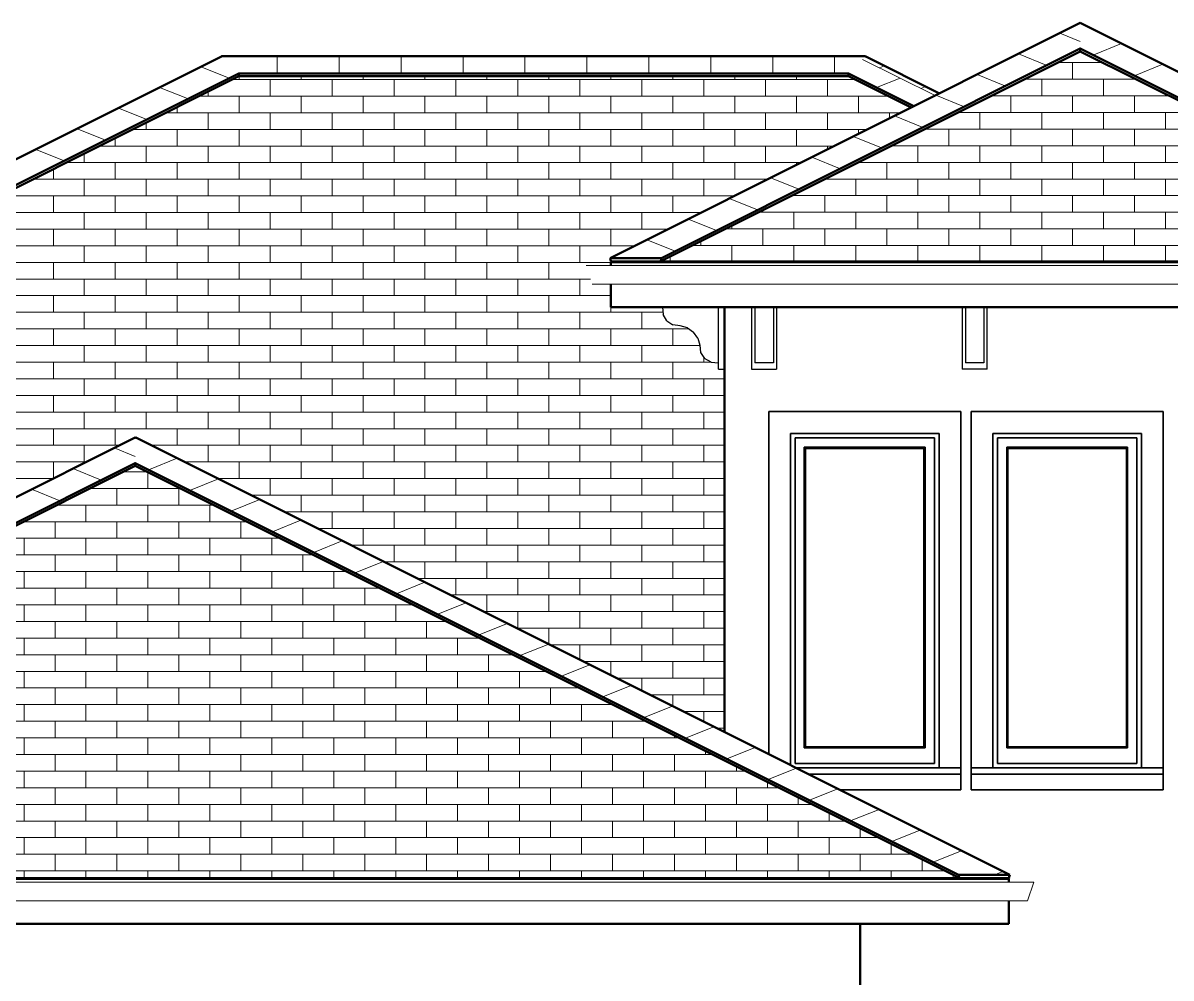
# Model space of a CAD drawing. Header units: inches. Extents: x -382 to 454, y -18 to 290.
# Drawn here: x -74.5 to 110.9, y 136.1 to 290.2 of the extents above; entities that cross this region are included whole.
import ezdxf

# ---------------------------------------------------------------- set-up
doc = ezdxf.new("R2010")
doc.units = ezdxf.units.IN
doc.header["$LTSCALE"] = 96
doc.header["$MEASUREMENT"] = 0
doc.layers.add('CAD_  Default_Lines', color=7, linetype='Continuous', lineweight=18, true_color=0x000000)
doc.layers.add('CAD_  Default_Patterns', color=7, linetype='Continuous', lineweight=18, true_color=0x000000)

msp = doc.modelspace()

# ---------------------------------------------------------------- linework, layer by layer
at = {"layer": 'CAD_  Default_Lines', "color": 18, "linetype": 'Continuous', "lineweight": 50, "true_color": 0x000000, "transparency": 33554687}
for p, q in [((96.24, 290.22), (20.33, 252.26)), ((172.15, 252.26), (96.24, 290.22)), ((96.24, 285.63), (28.5, 251.76)), ((28.6, 252.26), (96.24, 286.08)), ((163.88, 252.26), (96.24, 286.08)), ((96.24, 285.63), (96.24, 286.08)), ((163.98, 251.76), (96.24, 285.63)), ((-42.4, 284.81), (-378.45, 116.79)), ((-42.4, 284.81), (-42.43, 284.85)), ((-42.43, 284.85), (61.51, 284.85)), ((61.51, 284.85), (61.58, 284.81)), ((61.52, 284.75), (61.63, 284.79)), ((61.58, 284.81), (61.58, 284.77)), ((61.59, 284.81), (73.5, 278.85)), ((-39.64, 282.05), (-370.17, 116.79)), ((58.82, 282.05), (-39.64, 282.05)), ((-39.64, 282.05), (-39.64, 281.61)), ((58.82, 281.61), (58.82, 282.05)), ((69.37, 276.78), (58.82, 282.05)), ((-39.64, 281.61), (-370.27, 116.29)), ((58.82, 281.61), (-39.64, 281.61)), ((68.92, 276.56), (58.82, 281.61)), ((28.6, 252.26), (20.33, 252.26)), ((20.33, 252.26), (20.45, 251.76)), ((28.5, 251.76), (28.6, 252.26)), ((20.42, 251.75), (20.39, 251.74)), ((20.44, 251.65), (20.39, 251.74)), ((20.45, 251.74), (20.39, 251.74)), ((172.03, 251.62), (20.45, 251.62)), ((20.45, 251.07), (20.45, 251.62)), ((20.46, 251.74), (172.08, 251.74)), ((20.45, 244.38), (20.45, 248.07)), ((20.45, 244.38), (172.03, 244.38)), ((38.8, 175.78), (38.8, 244.38)), ((-56.33, 223.34), (-197.49, 152.76)), ((-56.4, 223.31), (-56.33, 223.29)), ((-56.27, 223.32), (-56.33, 223.34)), ((-56.33, 223.29), (-56.29, 223.3)), ((84.84, 152.76), (-56.25, 223.31)), ((-56.33, 218.76), (-189.32, 152.26)), ((-189.22, 152.76), (-56.33, 219.21)), ((-56.33, 219.21), (-56.33, 218.76)), ((-56.33, 219.21), (76.56, 152.76)), ((76.66, 152.26), (-56.33, 218.76)), ((38.8, 175.78), (38.8, 180.15)), ((-197.42, 152.24), (84.77, 152.24)), ((84.71, 152.13), (-197.37, 152.13)), ((84.84, 152.76), (76.56, 152.76)), ((76.56, 152.76), (76.66, 152.26)), ((84.84, 152.76), (84.71, 152.26)), ((84.71, 152.26), (84.77, 152.24)), ((84.77, 152.24), (84.71, 152.13)), ((84.71, 151.57), (84.71, 152.13)), ((84.71, 144.88), (84.71, 148.57)), ((84.71, 144.88), (-197.37, 144.88)), ((60.71, 120), (60.71, 144.88))]:
    msp.add_line(p, q, dxfattribs=at)
at = {"layer": 'CAD_  Default_Lines', "color": 18, "linetype": 'Continuous', "lineweight": 18, "true_color": 0x000000, "transparency": 33554687}
for p, q in [((176.03, 251.07), (16.45, 251.07)), ((17.45, 248.07), (175.03, 248.07)), ((88.71, 151.57), (-201.37, 151.57)), ((88.71, 151.57), (87.71, 148.57)), ((-200.37, 148.57), (87.71, 148.57))]:
    msp.add_line(p, q, dxfattribs=at)
at = {"layer": 'CAD_  Default_Lines', "color": 18, "linetype": 'Continuous', "lineweight": 25, "true_color": 0x000000, "transparency": 33554687}
for p, q in [((28.8, 244.38), (28.9, 243.19)), ((29.49, 242.16), (28.9, 243.19)), ((37.8, 234.38), (37.8, 244.38)), ((43.18, 244.38), (43.18, 234.38)), ((43.68, 244.38), (43.68, 235.38)), ((46.68, 244.38), (46.68, 235.38)), ((47.18, 244.38), (47.18, 234.38)), ((77.18, 244.38), (77.18, 234.38)), ((77.68, 244.38), (77.68, 235.38)), ((80.68, 244.38), (80.68, 235.38)), ((81.18, 234.38), (81.18, 244.38)), ((29.49, 242.16), (30.48, 241.51)), ((31.66, 241.36), (30.48, 241.51)), ((32.81, 241.04), (31.66, 241.36)), ((32.81, 241.04), (33.78, 240.35)), ((34.47, 239.38), (33.78, 240.35)), ((34.47, 239.38), (34.79, 238.23)), ((34.79, 238.23), (34.94, 237.05)), ((34.94, 237.05), (35.59, 236.06)), ((36.62, 235.47), (35.59, 236.06)), ((36.62, 235.47), (37.8, 235.38)), ((37.8, 234.38), (38.8, 234.38)), ((43.18, 234.38), (47.18, 234.38)), ((46.68, 235.38), (43.68, 235.38)), ((81.18, 234.38), (77.18, 234.38)), ((80.68, 235.38), (77.68, 235.38))]:
    msp.add_line(p, q, dxfattribs=at)
at = {"layer": 'CAD_  Default_Lines', "color": 18, "linetype": 'Continuous', "lineweight": 35, "true_color": 0x000000, "transparency": 33554687}
for p, q in [((45.93, 227.5), (45.93, 172.22)), ((76.93, 227.5), (45.93, 227.5)), ((76.93, 166.5), (76.93, 227.5)), ((78.62, 227.5), (78.62, 166.5)), ((109.62, 227.5), (78.62, 227.5)), ((109.62, 166.5), (109.62, 227.5)), ((73.43, 224), (49.43, 224)), ((49.43, 170.47), (49.43, 224)), ((72.68, 223.25), (50.18, 223.25)), ((50.18, 223.25), (50.18, 170.75)), ((72.68, 170.75), (72.68, 223.25)), ((73.43, 170), (73.43, 224)), ((106.12, 224), (82.12, 224)), ((82.12, 224), (82.12, 170)), ((82.87, 223.25), (82.87, 170.75)), ((82.87, 223.25), (105.37, 223.25)), ((105.37, 170.75), (105.37, 223.25)), ((106.12, 224), (106.12, 170)), ((51.68, 221.75), (71.18, 221.75)), ((51.68, 173.25), (51.68, 221.75)), ((51.68, 221.75), (51.87, 221.56)), ((51.87, 173.44), (51.87, 221.56)), ((51.87, 221.56), (70.99, 221.56)), ((70.99, 221.56), (71.18, 221.75)), ((70.99, 221.56), (70.99, 173.44)), ((71.18, 221.75), (71.18, 173.25)), ((103.87, 221.75), (84.37, 221.75)), ((84.37, 173.25), (84.37, 221.75)), ((84.37, 221.75), (84.56, 221.56)), ((84.56, 173.44), (84.56, 221.56)), ((84.56, 221.56), (103.68, 221.56)), ((103.87, 221.75), (103.68, 221.56)), ((103.68, 221.56), (103.68, 173.44)), ((103.87, 173.25), (103.87, 221.75)), ((51.68, 173.25), (51.87, 173.44)), ((71.18, 173.25), (51.68, 173.25)), ((70.99, 173.44), (51.87, 173.44)), ((71.18, 173.25), (70.99, 173.44)), ((84.37, 173.25), (84.56, 173.44)), ((84.37, 173.25), (103.87, 173.25)), ((103.68, 173.44), (84.56, 173.44)), ((103.68, 173.44), (103.87, 173.25)), ((50.18, 170.75), (72.68, 170.75)), ((82.87, 170.75), (105.37, 170.75)), ((76.93, 170), (50.36, 170)), ((52.36, 169), (76.93, 169)), ((78.62, 170), (109.62, 170)), ((109.62, 169), (78.62, 169)), ((57.36, 166.5), (76.93, 166.5)), ((109.62, 166.5), (78.62, 166.5))]:
    msp.add_line(p, q, dxfattribs=at)
at = {"layer": 'CAD_  Default_Patterns', "color": 18, "linetype": 'Continuous', "lineweight": 0, "true_color": 0x000000, "transparency": 33554687}
for p, q in [((96.24, 290.22), (158, 259.34)), ((92.91, 288.55), (96.24, 287.22)), ((28.38, 252.26), (96.24, 286.19)), ((96.24, 286.19), (164.1, 252.26)), ((98.43, 285.1), (102.91, 286.89)), ((-42.4, 284.81), (61.58, 284.81)), ((-38.42, 284.85), (-38.42, 284.81)), ((-33.42, 284.81), (-33.42, 282.13)), ((-28.42, 284.85), (-28.42, 284.81)), ((-23.42, 284.81), (-23.42, 282.13)), ((-18.42, 284.85), (-18.42, 284.81)), ((-13.42, 284.81), (-13.42, 282.13)), ((-8.42, 284.85), (-8.42, 284.81)), ((-3.42, 284.81), (-3.42, 282.13)), ((1.58, 284.85), (1.58, 284.81)), ((6.58, 284.81), (6.58, 282.13)), ((11.58, 284.85), (11.58, 284.81)), ((16.58, 284.81), (16.58, 282.13)), ((21.58, 284.85), (21.58, 284.81)), ((26.58, 284.81), (26.58, 282.13)), ((31.58, 284.85), (31.58, 284.81)), ((36.58, 284.81), (36.58, 282.13)), ((41.58, 284.85), (41.58, 284.81)), ((46.58, 284.81), (46.58, 282.13)), ((51.58, 284.85), (51.58, 284.81)), ((56.58, 284.81), (56.58, 282.13)), ((61.1, 284.34), (72.79, 278.49)), ((86.24, 285.22), (90.71, 283.43)), ((92.62, 283.82), (99.86, 283.82)), ((94.04, 285.1), (94.17, 285.05)), ((95, 283.82), (95, 281.14)), ((-370.4, 116.79), (-39.71, 282.13)), ((-45.73, 283.15), (-41.26, 281.36)), ((-39.71, 282.13), (58.9, 282.13)), ((-38.42, 282.13), (-38.42, 282.05)), ((-28.42, 282.13), (-28.42, 282.05)), ((-18.42, 282.13), (-18.42, 282.05)), ((-8.42, 282.13), (-8.42, 282.05)), ((1.58, 282.13), (1.58, 282.05)), ((11.58, 282.13), (11.58, 282.05)), ((21.58, 282.13), (21.58, 282.05)), ((31.58, 282.13), (31.58, 282.05)), ((41.58, 282.13), (41.58, 282.05)), ((51.58, 282.13), (51.58, 282.05)), ((63.83, 282.97), (64.62, 283.29)), ((79.57, 281.89), (84.04, 280.1)), ((87.38, 281.76), (87.5, 281.71)), ((101.64, 283.38), (101.77, 283.43)), ((105.1, 281.76), (109.57, 283.55)), ((-40.66, 281.1), (59.84, 281.1)), ((-39.56, 281.61), (-39.56, 281.1)), ((-34.56, 281.1), (-34.56, 278.41)), ((-29.56, 281.61), (-29.56, 281.1)), ((-24.56, 281.1), (-24.56, 278.41)), ((-19.56, 281.61), (-19.56, 281.1)), ((-14.56, 281.1), (-14.56, 278.41)), ((-9.56, 281.61), (-9.56, 281.1)), ((-4.56, 281.1), (-4.56, 278.41)), ((0.44, 281.61), (0.44, 281.1)), ((5.44, 281.1), (5.44, 278.41)), ((10.44, 281.61), (10.44, 281.1)), ((15.44, 281.1), (15.44, 278.41)), ((20.44, 281.61), (20.44, 281.1)), ((25.44, 281.1), (25.44, 278.41)), ((30.44, 281.61), (30.44, 281.1)), ((35.44, 281.1), (35.44, 278.41)), ((40.44, 281.61), (40.44, 281.1)), ((45.44, 281.1), (45.44, 278.41)), ((50.44, 281.61), (50.44, 281.1)), ((55.44, 281.1), (55.44, 278.41)), ((63.36, 279.79), (67.16, 281.31)), ((70.49, 279.64), (71.29, 279.96)), ((87.25, 281.14), (105.23, 281.14)), ((90, 281.14), (90, 278.46)), ((100, 281.14), (100, 278.46)), ((105, 281.25), (105, 281.14)), ((108.31, 280.05), (108.43, 280.1)), ((-52.4, 279.81), (-47.92, 278.02)), ((-46.02, 278.41), (65.21, 278.41)), ((-44.59, 279.69), (-44.47, 279.64)), ((-44.56, 279.14), (-44.56, 278.41)), ((-39.56, 278.41), (-39.56, 275.73)), ((-29.56, 278.41), (-29.56, 275.73)), ((-19.56, 278.41), (-19.56, 275.73)), ((-9.56, 278.41), (-9.56, 275.73)), ((0.44, 278.41), (0.44, 275.73)), ((10.44, 278.41), (10.44, 275.73)), ((20.44, 278.41), (20.44, 275.73)), ((30.44, 278.41), (30.44, 275.73)), ((40.44, 278.41), (40.44, 275.73)), ((50.44, 278.41), (50.44, 275.73)), ((60.44, 278.41), (60.44, 275.73)), ((72.91, 278.55), (77.38, 276.76)), ((80.71, 278.43), (80.84, 278.38)), ((81.89, 278.46), (110.59, 278.46)), ((85, 278.46), (85, 275.77)), ((95, 278.46), (95, 275.77)), ((105, 278.46), (105, 275.77)), ((110, 278.75), (110, 278.46)), ((-59.06, 276.48), (-54.59, 274.69)), ((-51.26, 276.36), (-51.13, 276.31)), ((-49.56, 276.64), (-49.56, 275.73)), ((-51.39, 275.73), (67.27, 275.73)), ((-44.56, 275.73), (-44.56, 273.05)), ((-34.56, 275.73), (-34.56, 273.05)), ((-24.56, 275.73), (-24.56, 273.05)), ((-14.56, 275.73), (-14.56, 273.05)), ((-4.56, 275.73), (-4.56, 273.05)), ((5.44, 275.73), (5.44, 273.05)), ((15.44, 275.73), (15.44, 273.05)), ((25.44, 275.73), (25.44, 273.05)), ((35.44, 275.73), (35.44, 273.05)), ((45.44, 275.73), (45.44, 273.05)), ((55.44, 275.73), (55.44, 273.05)), ((65.44, 275.73), (65.44, 274.82)), ((66.24, 275.22), (70.71, 273.43)), ((74.04, 275.1), (74.17, 275.05)), ((76.52, 275.77), (115.96, 275.77)), ((80, 275.77), (80, 273.09)), ((90, 275.77), (90, 273.09)), ((100, 275.77), (100, 273.09)), ((110, 275.77), (110, 273.09)), ((-65.73, 273.15), (-61.26, 271.36)), ((-57.92, 273.02), (-57.8, 272.97)), ((-56.76, 273.05), (61.9, 273.05)), ((-54.56, 274.14), (-54.56, 273.05)), ((-49.56, 273.05), (-49.56, 270.36)), ((-39.56, 273.05), (-39.56, 270.36)), ((-29.56, 273.05), (-29.56, 270.36)), ((-19.56, 273.05), (-19.56, 270.36)), ((-9.56, 273.05), (-9.56, 270.36)), ((0.44, 273.05), (0.44, 270.36)), ((10.44, 273.05), (10.44, 270.36)), ((20.44, 273.05), (20.44, 270.36)), ((30.44, 273.05), (30.44, 270.36)), ((40.44, 273.05), (40.44, 270.36)), ((50.44, 273.05), (50.44, 270.36)), ((60.44, 273.05), (60.44, 272.32)), ((71.15, 273.09), (121.33, 273.09)), ((75, 273.09), (75, 270.41)), ((85, 273.09), (85, 270.41)), ((95, 273.09), (95, 270.41)), ((105, 273.09), (105, 270.41)), ((-59.56, 271.64), (-59.56, 270.36)), ((59.57, 271.89), (64.04, 270.1)), ((67.38, 271.76), (67.5, 271.71)), ((-72.4, 269.81), (-67.92, 268.02)), ((-64.59, 269.69), (-64.47, 269.64)), ((-64.56, 269.14), (-64.56, 267.68)), ((-62.12, 270.36), (56.53, 270.36)), ((-54.56, 270.36), (-54.56, 267.68)), ((-44.56, 270.36), (-44.56, 267.68)), ((-34.56, 270.36), (-34.56, 267.68)), ((-24.56, 270.36), (-24.56, 267.68)), ((-14.56, 270.36), (-14.56, 267.68)), ((-4.56, 270.36), (-4.56, 267.68)), ((5.44, 270.36), (5.44, 267.68)), ((15.44, 270.36), (15.44, 267.68)), ((25.44, 270.36), (25.44, 267.68)), ((35.44, 270.36), (35.44, 267.68)), ((45.44, 270.36), (45.44, 267.68)), ((55.44, 270.36), (55.44, 269.82)), ((65.79, 270.41), (126.69, 270.41)), ((70, 270.41), (70, 267.72)), ((80, 270.41), (80, 267.72)), ((90, 270.41), (90, 267.72)), ((100, 270.41), (100, 267.72)), ((110, 270.41), (110, 267.72)), ((-67.49, 267.68), (51.17, 267.68)), ((-59.56, 267.68), (-59.56, 265)), ((-49.56, 267.68), (-49.56, 265)), ((-39.56, 267.68), (-39.56, 265)), ((-29.56, 267.68), (-29.56, 265)), ((-19.56, 267.68), (-19.56, 265)), ((-9.56, 267.68), (-9.56, 265)), ((0.44, 267.68), (0.44, 265)), ((10.44, 267.68), (10.44, 265)), ((20.44, 267.68), (20.44, 265)), ((30.44, 267.68), (30.44, 265)), ((40.44, 267.68), (40.44, 265)), ((50.44, 267.68), (50.44, 267.32)), ((52.91, 268.55), (57.38, 266.76)), ((60.42, 267.72), (132.06, 267.72)), ((60.71, 268.43), (60.84, 268.38)), ((65, 267.72), (65, 265.04)), ((75, 267.72), (75, 265.04)), ((85, 267.72), (85, 265.04)), ((95, 267.72), (95, 265.04)), ((105, 267.72), (105, 265.04)), ((-71.26, 266.36), (-71.13, 266.31)), ((-69.56, 266.64), (-69.56, 265)), ((46.24, 265.22), (50.71, 263.43)), ((54.04, 265.1), (54.17, 265.05)), ((-72.86, 265), (45.8, 265)), ((-64.56, 265), (-64.56, 262.31)), ((-54.56, 265), (-54.56, 262.31)), ((-44.56, 265), (-44.56, 262.31)), ((-34.56, 265), (-34.56, 262.31)), ((-24.56, 265), (-24.56, 262.31)), ((-14.56, 265), (-14.56, 262.31)), ((-4.56, 265), (-4.56, 262.31)), ((5.44, 265), (5.44, 262.31)), ((15.44, 265), (15.44, 262.31)), ((25.44, 265), (25.44, 262.31)), ((35.44, 265), (35.44, 262.31)), ((45.44, 265), (45.44, 264.82)), ((55.05, 265.04), (137.43, 265.04)), ((60, 265.04), (60, 262.36)), ((70, 265.04), (70, 262.36)), ((80, 265.04), (80, 262.36)), ((90, 265.04), (90, 262.36)), ((100, 265.04), (100, 262.36)), ((110, 265.04), (110, 262.36)), ((-78.22, 262.31), (40.43, 262.31)), ((-69.56, 262.31), (-69.56, 259.63)), ((-59.56, 262.31), (-59.56, 259.63)), ((-49.56, 262.31), (-49.56, 259.63)), ((-39.56, 262.31), (-39.56, 259.63)), ((-29.56, 262.31), (-29.56, 259.63)), ((-19.56, 262.31), (-19.56, 259.63)), ((-9.56, 262.31), (-9.56, 259.63)), ((0.44, 262.31), (0.44, 259.63)), ((10.44, 262.31), (10.44, 259.63)), ((20.44, 262.31), (20.44, 259.63)), ((30.44, 262.31), (30.44, 259.63)), ((39.57, 261.89), (44.04, 260.1)), ((47.38, 261.76), (47.5, 261.71)), ((49.69, 262.36), (142.79, 262.36)), ((50, 262.51), (50, 262.36)), ((55, 262.36), (55, 259.67)), ((65, 262.36), (65, 259.67)), ((75, 262.36), (75, 259.67)), ((85, 262.36), (85, 259.67)), ((95, 262.36), (95, 259.67)), ((105, 262.36), (105, 259.67)), ((-83.59, 259.63), (35.07, 259.63)), ((-64.56, 259.63), (-64.56, 256.95)), ((-54.56, 259.63), (-54.56, 256.95)), ((-44.56, 259.63), (-44.56, 256.95)), ((-34.56, 259.63), (-34.56, 256.95)), ((-24.56, 259.63), (-24.56, 256.95)), ((-14.56, 259.63), (-14.56, 256.95)), ((-4.56, 259.63), (-4.56, 256.95)), ((5.44, 259.63), (5.44, 256.95)), ((15.44, 259.63), (15.44, 256.95)), ((25.44, 259.63), (25.44, 256.95)), ((44.32, 259.67), (148.16, 259.67)), ((45, 260.01), (45, 259.67)), ((50, 259.67), (50, 256.99)), ((60, 259.67), (60, 256.99)), ((70, 259.67), (70, 256.99)), ((80, 259.67), (80, 256.99)), ((90, 259.67), (90, 256.99)), ((100, 259.67), (100, 256.99)), ((110, 259.67), (110, 256.99)), ((32.91, 258.55), (37.38, 256.76)), ((40.71, 258.43), (40.84, 258.38)), ((-88.96, 256.95), (29.7, 256.95)), ((-69.56, 256.95), (-69.56, 254.27)), ((-59.56, 256.95), (-59.56, 254.27)), ((-49.56, 256.95), (-49.56, 254.27)), ((-39.56, 256.95), (-39.56, 254.27)), ((-29.56, 256.95), (-29.56, 254.27)), ((-19.56, 256.95), (-19.56, 254.27)), ((-9.56, 256.95), (-9.56, 254.27)), ((0.44, 256.95), (0.44, 254.27)), ((10.44, 256.95), (10.44, 254.27)), ((20.44, 256.95), (20.44, 254.27)), ((38.95, 256.99), (153.52, 256.99)), ((40, 257.51), (40, 256.99)), ((45, 256.99), (45, 254.31)), ((55, 256.99), (55, 254.31)), ((65, 256.99), (65, 254.31)), ((75, 256.99), (75, 254.31)), ((85, 256.99), (85, 254.31)), ((95, 256.99), (95, 254.31)), ((105, 256.99), (105, 254.31)), ((-94.32, 254.27), (24.33, 254.27)), ((-64.56, 254.27), (-64.56, 251.58)), ((-54.56, 254.27), (-54.56, 251.58)), ((-44.56, 254.27), (-44.56, 251.58)), ((-34.56, 254.27), (-34.56, 251.58)), ((-24.56, 254.27), (-24.56, 251.58)), ((-14.56, 254.27), (-14.56, 251.58)), ((-4.56, 254.27), (-4.56, 251.58)), ((5.44, 254.27), (5.44, 251.58)), ((15.44, 254.27), (15.44, 251.58)), ((26.24, 255.22), (30.71, 253.43)), ((33.59, 254.31), (158.89, 254.31)), ((34.04, 255.1), (34.17, 255.05)), ((35, 255.01), (35, 254.31)), ((40, 254.31), (40, 251.74)), ((50, 254.31), (50, 251.74)), ((60, 254.31), (60, 251.74)), ((70, 254.31), (70, 251.74)), ((80, 254.31), (80, 251.74)), ((90, 254.31), (90, 251.74)), ((100, 254.31), (100, 251.74)), ((110, 254.31), (110, 251.74)), ((30, 252.51), (30, 251.74)), ((-99.69, 251.58), (20.45, 251.58)), ((-69.56, 251.58), (-69.56, 248.9)), ((-59.56, 251.58), (-59.56, 248.9)), ((-49.56, 251.58), (-49.56, 248.9)), ((-39.56, 251.58), (-39.56, 248.9)), ((-29.56, 251.58), (-29.56, 248.9)), ((-19.56, 251.58), (-19.56, 248.9)), ((-9.56, 251.58), (-9.56, 248.9)), ((0.44, 251.58), (0.44, 248.9)), ((10.44, 251.58), (10.44, 248.9)), ((20.44, 251.58), (20.44, 251.07)), ((-105.06, 248.9), (17.17, 248.9)), ((-64.56, 248.9), (-64.56, 246.22)), ((-54.56, 248.9), (-54.56, 246.22)), ((-44.56, 248.9), (-44.56, 246.22)), ((-34.56, 248.9), (-34.56, 246.22)), ((-24.56, 248.9), (-24.56, 246.22)), ((-14.56, 248.9), (-14.56, 246.22)), ((-4.56, 248.9), (-4.56, 246.22)), ((5.44, 248.9), (5.44, 246.22)), ((15.44, 248.9), (15.44, 246.22)), ((-110.42, 246.22), (20.45, 246.22)), ((-69.56, 246.22), (-69.56, 243.53)), ((-59.56, 246.22), (-59.56, 243.53)), ((-49.56, 246.22), (-49.56, 243.53)), ((-39.56, 246.22), (-39.56, 243.53)), ((-29.56, 246.22), (-29.56, 243.53)), ((-19.56, 246.22), (-19.56, 243.53)), ((-9.56, 246.22), (-9.56, 243.53)), ((0.44, 246.22), (0.44, 243.53)), ((10.44, 246.22), (10.44, 243.53)), ((20.44, 246.22), (20.44, 243.53)), ((-115.79, 243.53), (28.87, 243.53)), ((-64.56, 243.53), (-64.56, 240.85)), ((-54.56, 243.53), (-54.56, 240.85)), ((-44.56, 243.53), (-44.56, 240.85)), ((-34.56, 243.53), (-34.56, 240.85)), ((-24.56, 243.53), (-24.56, 240.85)), ((-14.56, 243.53), (-14.56, 240.85)), ((-4.56, 243.53), (-4.56, 240.85)), ((5.44, 243.53), (5.44, 240.85)), ((15.44, 243.53), (15.44, 240.85)), ((25.44, 243.53), (25.44, 240.85)), ((-121.15, 240.85), (33.07, 240.85)), ((-69.56, 240.85), (-69.56, 238.17)), ((-59.56, 240.85), (-59.56, 238.17)), ((-49.56, 240.85), (-49.56, 238.17)), ((-39.56, 240.85), (-39.56, 238.17)), ((-29.56, 240.85), (-29.56, 238.17)), ((-19.56, 240.85), (-19.56, 238.17)), ((-9.56, 240.85), (-9.56, 238.17)), ((0.44, 240.85), (0.44, 238.17)), ((10.44, 240.85), (10.44, 238.17)), ((20.44, 240.85), (20.44, 238.17)), ((30.44, 240.85), (30.44, 238.17)), ((-126.52, 238.17), (34.8, 238.17)), ((-64.56, 238.17), (-64.56, 235.48)), ((-54.56, 238.17), (-54.56, 235.48)), ((-44.56, 238.17), (-44.56, 235.48)), ((-34.56, 238.17), (-34.56, 235.48)), ((-24.56, 238.17), (-24.56, 235.48)), ((-14.56, 238.17), (-14.56, 235.48)), ((-4.56, 238.17), (-4.56, 235.48)), ((5.44, 238.17), (5.44, 235.48)), ((15.44, 238.17), (15.44, 235.48)), ((25.44, 238.17), (25.44, 235.48)), ((-131.89, 235.48), (36.6, 235.48)), ((-69.56, 235.48), (-69.56, 232.8)), ((-59.56, 235.48), (-59.56, 232.8)), ((-49.56, 235.48), (-49.56, 232.8)), ((-39.56, 235.48), (-39.56, 232.8)), ((-29.56, 235.48), (-29.56, 232.8)), ((-19.56, 235.48), (-19.56, 232.8)), ((-9.56, 235.48), (-9.56, 232.8)), ((0.44, 235.48), (0.44, 232.8)), ((10.44, 235.48), (10.44, 232.8)), ((20.44, 235.48), (20.44, 232.8)), ((30.44, 235.48), (30.44, 232.8)), ((35.44, 236.29), (35.44, 235.48)), ((-137.25, 232.8), (38.8, 232.8)), ((-64.56, 232.8), (-64.56, 230.12)), ((-54.56, 232.8), (-54.56, 230.12)), ((-44.56, 232.8), (-44.56, 230.12)), ((-34.56, 232.8), (-34.56, 230.12)), ((-24.56, 232.8), (-24.56, 230.12)), ((-14.56, 232.8), (-14.56, 230.12)), ((-4.56, 232.8), (-4.56, 230.12)), ((5.44, 232.8), (5.44, 230.12)), ((15.44, 232.8), (15.44, 230.12)), ((25.44, 232.8), (25.44, 230.12)), ((35.44, 232.8), (35.44, 230.12)), ((-142.62, 230.12), (38.8, 230.12)), ((-69.56, 230.12), (-69.56, 227.43)), ((-59.56, 230.12), (-59.56, 227.43)), ((-49.56, 230.12), (-49.56, 227.43)), ((-39.56, 230.12), (-39.56, 227.43)), ((-29.56, 230.12), (-29.56, 227.43)), ((-19.56, 230.12), (-19.56, 227.43)), ((-9.56, 230.12), (-9.56, 227.43)), ((0.44, 230.12), (0.44, 227.43)), ((10.44, 230.12), (10.44, 227.43)), ((20.44, 230.12), (20.44, 227.43)), ((30.44, 230.12), (30.44, 227.43)), ((-147.99, 227.43), (38.8, 227.43)), ((-64.56, 227.43), (-64.56, 224.75)), ((-54.56, 227.43), (-54.56, 224.75)), ((-44.56, 227.43), (-44.56, 224.75)), ((-34.56, 227.43), (-34.56, 224.75)), ((-24.56, 227.43), (-24.56, 224.75)), ((-14.56, 227.43), (-14.56, 224.75)), ((-4.56, 227.43), (-4.56, 224.75)), ((5.44, 227.43), (5.44, 224.75)), ((15.44, 227.43), (15.44, 224.75)), ((25.44, 227.43), (25.44, 224.75)), ((35.44, 227.43), (35.44, 224.75)), ((-153.35, 224.75), (38.8, 224.75)), ((-69.56, 224.75), (-69.56, 222.07)), ((-59.56, 224.75), (-59.56, 222.07)), ((-49.56, 224.75), (-49.56, 222.07)), ((-39.56, 224.75), (-39.56, 222.07)), ((-29.56, 224.75), (-29.56, 222.07)), ((-19.56, 224.75), (-19.56, 222.07)), ((-9.56, 224.75), (-9.56, 222.07)), ((0.44, 224.75), (0.44, 222.07)), ((10.44, 224.75), (10.44, 222.07)), ((20.44, 224.75), (20.44, 222.07)), ((30.44, 224.75), (30.44, 222.07)), ((-56.33, 223.28), (-56.25, 223.31)), ((-158.72, 222.07), (-58.88, 222.07)), ((-64.56, 222.07), (-64.56, 219.38)), ((-59.74, 221.64), (-56.33, 220.28)), ((-53.77, 222.07), (38.8, 222.07)), ((-44.56, 222.07), (-44.56, 219.38)), ((-34.56, 222.07), (-34.56, 219.38)), ((-24.56, 222.07), (-24.56, 219.38)), ((-14.56, 222.07), (-14.56, 219.38)), ((-4.56, 222.07), (-4.56, 219.38)), ((5.44, 222.07), (5.44, 219.38)), ((15.44, 222.07), (15.44, 219.38)), ((25.44, 222.07), (25.44, 219.38)), ((35.44, 222.07), (35.44, 219.38)), ((-189.44, 152.76), (-56.33, 219.32)), ((-164.09, 219.38), (-64.25, 219.38)), ((-69.56, 219.38), (-69.56, 216.73)), ((-56.33, 219.32), (76.79, 152.76)), ((-54.06, 218.18), (-49.59, 219.97)), ((-48.4, 219.38), (38.8, 219.38)), ((-39.56, 219.38), (-39.56, 216.7)), ((-29.56, 219.38), (-29.56, 216.7)), ((-19.56, 219.38), (-19.56, 216.7)), ((-9.56, 219.38), (-9.56, 216.7)), ((0.44, 219.38), (0.44, 216.7)), ((10.44, 219.38), (10.44, 216.7)), ((20.44, 219.38), (20.44, 216.7)), ((30.44, 219.38), (30.44, 216.7)), ((-66.4, 218.31), (-61.93, 216.52)), ((-58.6, 218.18), (-58.47, 218.13)), ((-58.27, 217.79), (-54.39, 217.79)), ((-54.29, 217.74), (-54.29, 215.11)), ((-169.45, 216.7), (-69.62, 216.7)), ((-63.63, 215.11), (-49.02, 215.11)), ((-59.29, 215.11), (-59.29, 212.42)), ((-50.85, 216.47), (-50.73, 216.52)), ((-49.29, 215.11), (-49.29, 212.42)), ((-47.39, 214.85), (-42.92, 216.64)), ((-43.04, 216.7), (38.8, 216.7)), ((-34.56, 216.7), (-34.56, 214.02)), ((-24.56, 216.7), (-24.56, 214.02)), ((-14.56, 216.7), (-14.56, 214.02)), ((-4.56, 216.7), (-4.56, 214.02)), ((5.44, 216.7), (5.44, 214.02)), ((15.44, 216.7), (15.44, 214.02)), ((25.44, 216.7), (25.44, 214.02)), ((35.44, 216.7), (35.44, 214.02)), ((-73.07, 214.97), (-68.6, 213.18)), ((-65.26, 214.85), (-65.14, 214.8)), ((-44.18, 213.13), (-44.06, 213.18)), ((-40.73, 211.52), (-36.25, 213.31)), ((-37.67, 214.02), (38.8, 214.02)), ((-29.56, 214.02), (-29.56, 211.33)), ((-19.56, 214.02), (-19.56, 211.33)), ((-9.56, 214.02), (-9.56, 211.33)), ((0.44, 214.02), (0.44, 211.33)), ((10.44, 214.02), (10.44, 211.33)), ((20.44, 214.02), (20.44, 211.33)), ((30.44, 214.02), (30.44, 211.33)), ((-71.93, 211.52), (-71.81, 211.47)), ((-69, 212.42), (-43.66, 212.42)), ((-64.29, 212.42), (-64.29, 209.74)), ((-54.29, 212.42), (-54.29, 209.74)), ((-44.29, 212.42), (-44.29, 209.74)), ((-32.3, 211.33), (38.8, 211.33)), ((-24.56, 211.33), (-24.56, 208.65)), ((-14.56, 211.33), (-14.56, 208.65)), ((-4.56, 211.33), (-4.56, 208.65)), ((5.44, 211.33), (5.44, 208.65)), ((15.44, 211.33), (15.44, 208.65)), ((25.44, 211.33), (25.44, 208.65)), ((35.44, 211.33), (35.44, 208.65)), ((-74.37, 209.74), (-38.29, 209.74)), ((-74.29, 209.78), (-74.29, 209.74)), ((-69.29, 209.74), (-69.29, 207.06)), ((-59.29, 209.74), (-59.29, 207.06)), ((-49.29, 209.74), (-49.29, 207.06)), ((-39.29, 209.74), (-39.29, 207.06)), ((-37.52, 209.8), (-37.39, 209.85)), ((-34.06, 208.18), (-29.59, 209.97)), ((-26.94, 208.65), (38.8, 208.65)), ((-19.56, 208.65), (-19.56, 205.97)), ((-9.56, 208.65), (-9.56, 205.97)), ((0.44, 208.65), (0.44, 205.97)), ((10.44, 208.65), (10.44, 205.97)), ((20.44, 208.65), (20.44, 205.97)), ((30.44, 208.65), (30.44, 205.97)), ((-79.73, 207.06), (-32.92, 207.06)), ((-74.29, 207.06), (-74.29, 204.37)), ((-64.29, 207.06), (-64.29, 204.37)), ((-54.29, 207.06), (-54.29, 204.37)), ((-44.29, 207.06), (-44.29, 204.37)), ((-34.29, 207.06), (-34.29, 204.37)), ((-30.85, 206.47), (-30.73, 206.52)), ((-27.39, 204.85), (-22.92, 206.64)), ((-21.57, 205.97), (38.8, 205.97)), ((-14.56, 205.97), (-14.56, 203.28)), ((-4.56, 205.97), (-4.56, 203.28)), ((5.44, 205.97), (5.44, 203.28)), ((15.44, 205.97), (15.44, 203.28)), ((25.44, 205.97), (25.44, 203.28)), ((35.44, 205.97), (35.44, 203.28)), ((-85.1, 204.37), (-27.56, 204.37)), ((-69.29, 204.37), (-69.29, 201.69)), ((-59.29, 204.37), (-59.29, 201.69)), ((-49.29, 204.37), (-49.29, 201.69)), ((-39.29, 204.37), (-39.29, 201.69)), ((-29.29, 204.37), (-29.29, 201.69)), ((-24.18, 203.13), (-24.06, 203.18)), ((-20.73, 201.52), (-16.25, 203.31)), ((-16.21, 203.28), (38.8, 203.28)), ((-9.56, 203.28), (-9.56, 200.6)), ((0.44, 203.28), (0.44, 200.6)), ((10.44, 203.28), (10.44, 200.6)), ((20.44, 203.28), (20.44, 200.6)), ((30.44, 203.28), (30.44, 200.6)), ((-90.47, 201.69), (-22.19, 201.69)), ((-74.29, 201.69), (-74.29, 199.01)), ((-64.29, 201.69), (-64.29, 199.01)), ((-54.29, 201.69), (-54.29, 199.01)), ((-44.29, 201.69), (-44.29, 199.01)), ((-34.29, 201.69), (-34.29, 199.01)), ((-24.29, 201.69), (-24.29, 199.01)), ((-10.84, 200.6), (38.8, 200.6)), ((-4.56, 200.6), (-4.56, 197.92)), ((5.44, 200.6), (5.44, 197.92)), ((15.44, 200.6), (15.44, 197.92)), ((25.44, 200.6), (25.44, 197.92)), ((35.44, 200.6), (35.44, 197.92)), ((-95.83, 199.01), (-16.82, 199.01)), ((-69.29, 199.01), (-69.29, 196.32)), ((-59.29, 199.01), (-59.29, 196.32)), ((-49.29, 199.01), (-49.29, 196.32)), ((-39.29, 199.01), (-39.29, 196.32)), ((-29.29, 199.01), (-29.29, 196.32)), ((-19.29, 199.01), (-19.29, 196.32)), ((-17.52, 199.8), (-17.39, 199.85)), ((-14.06, 198.18), (-9.59, 199.97)), ((-10.85, 196.47), (-10.73, 196.52)), ((-7.39, 194.85), (-2.92, 196.64)), ((-5.47, 197.92), (38.8, 197.92)), ((0.44, 197.92), (0.44, 195.23)), ((10.44, 197.92), (10.44, 195.23)), ((20.44, 197.92), (20.44, 195.23)), ((30.44, 197.92), (30.44, 195.23)), ((-101.2, 196.32), (-11.46, 196.32)), ((-74.29, 196.32), (-74.29, 193.64)), ((-64.29, 196.32), (-64.29, 193.64)), ((-54.29, 196.32), (-54.29, 193.64)), ((-44.29, 196.32), (-44.29, 193.64)), ((-34.29, 196.32), (-34.29, 193.64)), ((-24.29, 196.32), (-24.29, 193.64)), ((-14.29, 196.32), (-14.29, 193.64)), ((-0.11, 195.23), (38.8, 195.23)), ((5.44, 195.23), (5.44, 192.55)), ((15.44, 195.23), (15.44, 192.55)), ((25.44, 195.23), (25.44, 192.55)), ((35.44, 195.23), (35.44, 192.55)), ((-106.57, 193.64), (-6.09, 193.64)), ((-69.29, 193.64), (-69.29, 190.96)), ((-59.29, 193.64), (-59.29, 190.96)), ((-49.29, 193.64), (-49.29, 190.96)), ((-39.29, 193.64), (-39.29, 190.96)), ((-29.29, 193.64), (-29.29, 190.96)), ((-19.29, 193.64), (-19.29, 190.96)), ((-9.29, 193.64), (-9.29, 190.96)), ((-4.18, 193.13), (-4.06, 193.18)), ((-0.73, 191.52), (3.75, 193.31)), ((-111.93, 190.96), (-0.72, 190.96)), ((-74.29, 190.96), (-74.29, 188.27)), ((-64.29, 190.96), (-64.29, 188.27)), ((-54.29, 190.96), (-54.29, 188.27)), ((-44.29, 190.94), (-44.29, 188.27)), ((-34.29, 190.96), (-34.29, 188.27)), ((-24.29, 190.96), (-24.29, 188.27)), ((-14.29, 190.96), (-14.29, 188.27)), ((-4.29, 190.96), (-4.29, 188.27)), ((5.26, 192.55), (38.8, 192.55)), ((10.44, 192.55), (10.44, 189.96)), ((20.44, 192.55), (20.44, 189.87)), ((30.44, 192.55), (30.44, 189.87)), ((2.48, 189.8), (2.61, 189.85)), ((5.94, 188.18), (10.41, 189.97)), ((10.63, 189.87), (38.8, 189.87)), ((15.44, 189.87), (15.44, 187.46)), ((25.44, 189.87), (25.44, 187.18)), ((35.44, 189.87), (35.44, 187.18)), ((-117.3, 188.27), (4.64, 188.27)), ((-69.29, 188.27), (-69.29, 185.59)), ((-59.29, 188.27), (-59.29, 185.59)), ((-49.29, 188.27), (-49.29, 185.59)), ((-39.29, 188.27), (-39.29, 185.59)), ((-29.29, 188.27), (-29.29, 185.59)), ((-19.29, 188.27), (-19.29, 185.59)), ((-9.29, 188.27), (-9.29, 185.59)), ((0.71, 188.27), (0.71, 185.59)), ((-122.67, 185.59), (10.01, 185.59)), ((-74.29, 185.59), (-74.29, 182.91)), ((-64.29, 185.59), (-64.29, 182.91)), ((-54.29, 185.59), (-54.29, 182.91)), ((-44.29, 185.59), (-44.29, 182.91)), ((-34.29, 185.59), (-34.29, 182.91)), ((-24.29, 185.59), (-24.29, 182.91)), ((-14.29, 185.59), (-14.29, 182.91)), ((-4.29, 185.59), (-4.29, 182.91)), ((5.71, 185.59), (5.71, 182.91)), ((9.15, 186.47), (9.27, 186.52)), ((12.61, 184.85), (17.08, 186.64)), ((15.99, 187.18), (38.8, 187.18)), ((20.44, 187.18), (20.44, 184.96)), ((30.44, 187.18), (30.44, 184.5)), ((21.36, 184.5), (38.8, 184.5)), ((25.44, 184.5), (25.44, 182.46)), ((35.44, 184.5), (35.44, 181.82)), ((-128.03, 182.91), (15.38, 182.91)), ((-69.29, 182.91), (-69.29, 180.22)), ((-59.29, 182.91), (-59.29, 180.22)), ((-49.29, 182.91), (-49.29, 180.22)), ((-39.29, 182.91), (-39.29, 180.22)), ((-29.29, 182.91), (-29.29, 180.22)), ((-19.29, 182.91), (-19.29, 180.22)), ((-9.29, 182.91), (-9.29, 180.22)), ((0.71, 182.91), (0.71, 180.22)), ((10.71, 182.91), (10.71, 180.22)), ((15.82, 183.13), (15.94, 183.18)), ((19.27, 181.52), (23.75, 183.31)), ((26.73, 181.82), (38.8, 181.82)), ((30.44, 181.82), (30.44, 179.96)), ((-133.4, 180.22), (20.74, 180.22)), ((-74.29, 180.22), (-74.29, 177.54)), ((-64.29, 180.22), (-64.29, 177.54)), ((-54.29, 180.22), (-54.29, 177.54)), ((-44.29, 180.22), (-44.29, 177.54)), ((-34.29, 180.22), (-34.29, 177.54)), ((-24.29, 180.22), (-24.29, 177.54)), ((-14.29, 180.22), (-14.29, 177.54)), ((-4.29, 180.22), (-4.29, 177.54)), ((5.71, 180.22), (5.71, 177.54)), ((15.71, 180.22), (15.71, 177.54)), ((22.48, 179.8), (22.61, 179.85)), ((25.94, 178.18), (30.41, 179.97)), ((32.09, 179.13), (38.8, 179.13)), ((35.44, 179.13), (35.44, 177.46)), ((-138.77, 177.54), (26.11, 177.54)), ((-69.29, 177.54), (-69.29, 174.86)), ((-59.29, 177.54), (-59.29, 174.86)), ((-49.29, 177.54), (-49.29, 174.86)), ((-39.29, 177.54), (-39.29, 174.86)), ((-29.29, 177.54), (-29.29, 174.86)), ((-19.29, 177.54), (-19.29, 174.86)), ((-9.29, 177.54), (-9.29, 174.86)), ((0.71, 177.54), (0.71, 174.86)), ((10.71, 177.54), (10.71, 174.86)), ((20.71, 177.54), (20.71, 174.86)), ((25.71, 177.74), (25.71, 177.54)), ((29.15, 176.47), (29.27, 176.52)), ((32.61, 174.85), (37.08, 176.64)), ((37.46, 176.45), (38.8, 176.45)), ((-144.13, 174.86), (31.48, 174.86)), ((-74.29, 174.86), (-74.29, 172.17)), ((-64.29, 174.86), (-64.29, 172.17)), ((-54.29, 174.86), (-54.29, 172.17)), ((-44.29, 174.86), (-44.29, 172.17)), ((-34.29, 174.86), (-34.29, 172.17)), ((-24.29, 174.86), (-24.29, 172.17)), ((-14.29, 174.86), (-14.29, 172.17)), ((-4.29, 174.86), (-4.29, 172.17)), ((5.71, 174.86), (5.71, 172.17)), ((15.71, 174.86), (15.71, 172.17)), ((25.71, 174.86), (25.71, 172.17)), ((30.71, 175.24), (30.71, 174.86)), ((35.71, 172.74), (35.71, 172.17)), ((35.82, 173.13), (35.94, 173.18)), ((39.27, 171.52), (43.75, 173.31)), ((-149.5, 172.17), (36.84, 172.17)), ((-69.29, 172.17), (-69.29, 169.49)), ((-59.29, 172.17), (-59.29, 169.49)), ((-49.29, 172.17), (-49.29, 169.49)), ((-39.29, 172.17), (-39.29, 169.49)), ((-29.29, 172.17), (-29.29, 169.49)), ((-19.29, 172.17), (-19.29, 169.49)), ((-9.29, 172.17), (-9.29, 169.49)), ((0.71, 172.17), (0.71, 169.49)), ((10.71, 172.17), (10.71, 169.49)), ((20.71, 172.17), (20.71, 169.49)), ((30.71, 172.17), (30.71, 169.49)), ((-154.86, 169.49), (42.21, 169.49)), ((-74.29, 169.49), (-74.29, 166.81)), ((-64.29, 169.49), (-64.29, 166.81)), ((-54.29, 169.49), (-54.29, 166.81)), ((-44.29, 169.49), (-44.29, 166.81)), ((-34.29, 169.49), (-34.29, 166.81)), ((-24.29, 169.49), (-24.29, 166.81)), ((-14.29, 169.49), (-14.29, 166.81)), ((-4.29, 169.49), (-4.29, 166.81)), ((5.71, 169.49), (5.71, 166.81)), ((15.71, 169.49), (15.71, 166.81)), ((25.71, 169.49), (25.71, 166.81)), ((35.71, 169.49), (35.71, 166.81)), ((40.71, 170.24), (40.71, 169.49)), ((42.48, 169.8), (42.61, 169.85)), ((45.94, 168.18), (50.41, 169.97)), ((45.71, 167.74), (45.71, 166.81)), ((-160.23, 166.81), (47.58, 166.81)), ((-69.29, 166.81), (-69.29, 164.13)), ((-59.29, 166.81), (-59.29, 164.13)), ((-49.29, 166.81), (-49.29, 164.13)), ((-39.29, 166.81), (-39.29, 164.13)), ((-29.29, 166.81), (-29.29, 164.13)), ((-19.29, 166.81), (-19.29, 164.13)), ((-9.29, 166.81), (-9.29, 164.13)), ((0.71, 166.81), (0.71, 164.13)), ((10.71, 166.81), (10.71, 164.13)), ((20.71, 166.81), (20.71, 164.13)), ((30.71, 166.81), (30.71, 164.13)), ((40.71, 166.81), (40.71, 164.13)), ((49.15, 166.47), (49.27, 166.52)), ((50.71, 165.24), (50.71, 164.13)), ((52.61, 164.85), (57.08, 166.64)), ((-165.6, 164.13), (52.94, 164.13)), ((-74.29, 164.13), (-74.29, 161.44)), ((-64.29, 164.13), (-64.29, 161.44)), ((-54.29, 164.13), (-54.29, 161.44)), ((-44.29, 164.13), (-44.29, 161.44)), ((-34.29, 164.13), (-34.29, 161.44)), ((-24.29, 164.13), (-24.29, 161.44)), ((-14.29, 164.13), (-14.29, 161.44)), ((-4.29, 164.13), (-4.29, 161.44)), ((5.71, 164.13), (5.71, 161.44)), ((15.71, 164.13), (15.71, 161.44)), ((25.71, 164.13), (25.71, 161.44)), ((35.71, 164.13), (35.71, 161.44)), ((45.71, 164.13), (45.71, 161.44)), ((55.82, 163.13), (55.94, 163.18)), ((59.27, 161.52), (63.75, 163.31)), ((-170.96, 161.44), (58.31, 161.44)), ((-69.29, 161.44), (-69.29, 158.76)), ((-59.29, 161.44), (-59.29, 158.76)), ((-49.29, 161.44), (-49.29, 158.76)), ((-39.29, 161.44), (-39.29, 158.76)), ((-29.29, 161.44), (-29.29, 158.76)), ((-19.29, 161.44), (-19.29, 158.76)), ((-9.29, 161.44), (-9.29, 158.76)), ((0.71, 161.44), (0.71, 158.76)), ((10.71, 161.44), (10.71, 158.76)), ((20.71, 161.44), (20.71, 158.76)), ((30.71, 161.44), (30.71, 158.76)), ((40.71, 161.44), (40.71, 158.76)), ((50.71, 161.44), (50.71, 158.76)), ((55.71, 162.74), (55.71, 161.44)), ((60.71, 160.24), (60.71, 158.76)), ((62.48, 159.8), (62.61, 159.85)), ((65.94, 158.18), (70.41, 159.97)), ((-176.33, 158.76), (63.68, 158.76)), ((-74.29, 158.76), (-74.29, 156.08)), ((-64.29, 158.76), (-64.29, 156.08)), ((-54.29, 158.76), (-54.29, 156.08)), ((-44.29, 158.76), (-44.29, 156.08)), ((-34.29, 158.76), (-34.29, 156.08)), ((-24.29, 158.76), (-24.29, 156.08)), ((-14.29, 158.76), (-14.29, 156.08)), ((-4.29, 158.76), (-4.29, 156.08)), ((5.71, 158.76), (5.71, 156.08)), ((15.71, 158.76), (15.71, 156.08)), ((25.71, 158.76), (25.71, 156.08)), ((35.71, 158.76), (35.71, 156.08)), ((45.71, 158.76), (45.71, 156.08)), ((55.71, 158.76), (55.71, 156.08)), ((65.71, 157.74), (65.71, 156.08)), ((-181.7, 156.08), (69.04, 156.08)), ((-69.29, 156.08), (-69.29, 153.39)), ((-59.29, 156.08), (-59.29, 153.39)), ((-49.29, 156.08), (-49.29, 153.39)), ((-39.29, 156.08), (-39.29, 153.39)), ((-29.29, 156.08), (-29.29, 153.39)), ((-19.29, 156.08), (-19.29, 153.39)), ((-9.29, 156.08), (-9.29, 153.39)), ((0.71, 156.08), (0.71, 153.39)), ((10.71, 156.08), (10.71, 153.39)), ((20.71, 156.08), (20.71, 153.39)), ((30.71, 156.08), (30.71, 153.39)), ((40.71, 156.08), (40.71, 153.39)), ((50.71, 156.08), (50.71, 153.39)), ((60.71, 156.08), (60.71, 153.39)), ((69.15, 156.47), (69.27, 156.52)), ((72.61, 154.85), (77.08, 156.64)), ((70.71, 155.24), (70.71, 153.39)), ((-187.06, 153.39), (74.41, 153.39)), ((-74.29, 153.39), (-74.29, 152.24)), ((-64.29, 153.39), (-64.29, 152.24)), ((-54.29, 153.39), (-54.29, 152.24)), ((-44.29, 153.39), (-44.29, 152.24)), ((-34.29, 153.39), (-34.29, 152.24)), ((-24.29, 153.39), (-24.29, 152.24)), ((-14.29, 153.39), (-14.29, 152.24)), ((-4.29, 153.39), (-4.29, 152.24)), ((5.71, 153.39), (5.71, 152.24)), ((15.71, 153.39), (15.71, 152.24)), ((25.71, 153.39), (25.71, 152.24)), ((35.71, 153.39), (35.71, 152.24)), ((45.71, 153.39), (45.71, 152.24)), ((55.71, 153.39), (55.71, 152.24)), ((65.71, 153.39), (65.71, 152.24)), ((75.71, 152.74), (75.71, 152.24)), ((75.82, 153.13), (75.94, 153.18)), ((82.38, 152.76), (83.75, 153.31))]:
    msp.add_line(p, q, dxfattribs=at)

doc.saveas('drawing.dxf')
